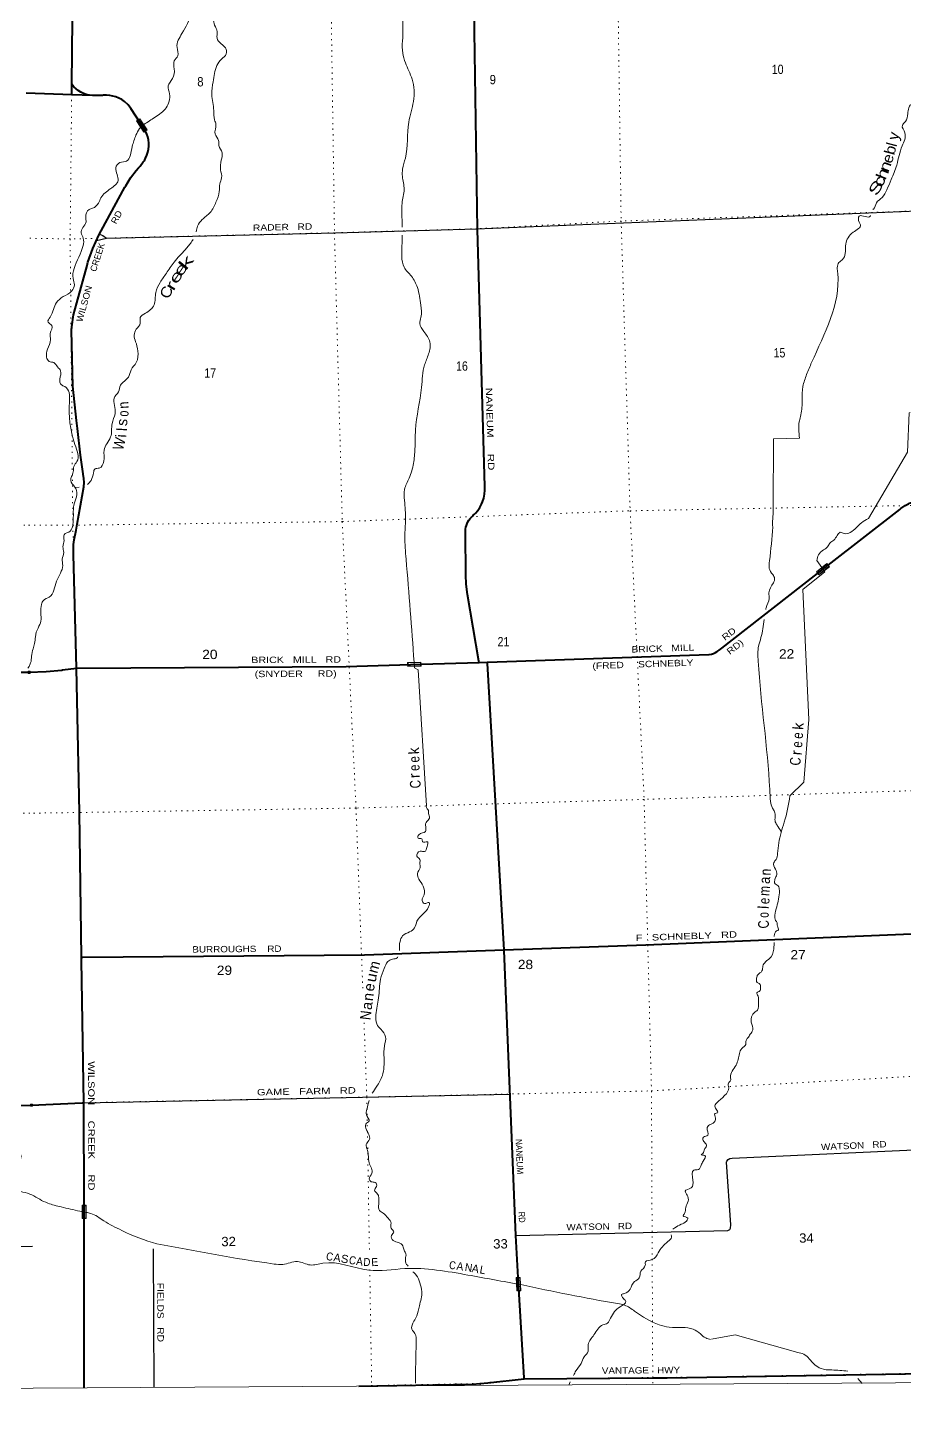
# Model space of a CAD drawing. Header units: feet. Extents: x -8 to 250644, y -192250 to 1368.
# Drawn here: x 125217 to 141658, y -183309 to -157459 of the extents above; entities that cross this region are included whole.
import ezdxf

# ---------------------------------------------------------------- set-up
doc = ezdxf.new("R2010")
doc.units = ezdxf.units.FT
doc.header["$LTSCALE"] = 70
doc.linetypes.add('DOTTED', pattern=[1.5, 0.3, -1.2])
for name, color, linetype, lineweight in [('26', 7, 'Continuous', 40), ('29', 7, 'Continuous', 25), ('39', 7, 'Continuous', 13), ('4', 7, 'Continuous', 13), ('6', 7, 'DOTTED', 25), ('61', 7, 'Continuous', 13), ('62', 7, 'Continuous', 13), ('7', 7, 'DOTTED', 13)]:
    doc.layers.add(name, color=color, linetype=linetype, lineweight=lineweight)
for name, color, linetype in [('27', 7, 'Continuous'), ('30', 7, 'Continuous'), ('41', 7, 'Continuous')]:
    doc.layers.add(name, color=color, linetype=linetype)

msp = doc.modelspace()

# ---------------------------------------------------------------- linework, layer by layer
at = {"layer": '26'}
for p, q in [((126044.14, -158718.78), (125190.04, -158689.15)), ((122387.57, -177725.4), (125291.33, -177661.05)), ((126276.07, -179535.76), (126272.41, -177615.69)), ((126279.22, -182956.68), (126276.07, -179535.76))]:
    msp.add_line(p, q, dxfattribs=at)
for points in [[(126044.14, -158718.78), (126044.4, -158693.92), (126046.24, -158521.63), (126072.26, -156085.24)], [(133682.45, -169360.16), (133678.43, -169336.55), (133465.56, -168087.07), (133439.04, -167894.54), (133432.48, -167721.2), (133428.47, -166930.32), (133430.24, -166875.42), (133430.96, -166864.29), (133435.85, -166827.78), (133444.53, -166791.98), (133456.9, -166757.29), (133472.83, -166724.08), (133492.14, -166692.71), (133514.63, -166663.54), (133520.98, -166656.88), (133540.21, -166636.7), (133560.04, -166617.08), (133574.43, -166602.85), (133595.12, -166582.38), (133614.35, -166563.07), (133658.45, -166511.74), (133697.01, -166456), (133729.52, -166396.53), (133747.85, -166351.45), (133769.67, -166280.7), (133783.99, -166208.06), (133790.63, -166134.32), (133789.53, -166060.3), (133653.92, -161241.4), (133582.25, -156702.05)], [(126376.38, -158729.1), (126370.57, -158727.98), (126316.91, -158714.4), (126264.97, -158695.28), (126215.31, -158670.84), (126168.48, -158641.34), (126124.98, -158607.11), (126085.31, -158568.51), (126066.55, -158545.99), (126046.24, -158521.63)], [(127426.06, -159400.83), (127406.55, -159368.15), (127154.9, -158975.94), (127100.15, -158910.11), (127033.06, -158844.14), (126983.09, -158810.24), (126929.85, -158781.75), (126873.92, -158758.98), (126815.92, -158742.18), (126756.48, -158731.54), (126696.25, -158727.17), (126635.89, -158729.11), (126629.77, -158729.67), (126435.48, -158732.36), (126044.14, -158718.78)], [(126131.34, -169467.67), (126131.22, -169462.19), (126079.76, -167345.82), (126078.6, -167194.93), (126080.41, -167150.78), (126091.15, -167060.76), (126126.8, -166880.51), (126146.17, -166767.6), (126269.65, -166066.62), (126275.1, -165989.05), (126272.42, -165911.34), (126261.63, -165834.34), (126259.96, -165826), (126211.55, -165477.3), (126151.46, -164975.94), (126133.4, -164828.24), (126063.94, -164184.14), (126040.39, -163140.69), (126046.2, -163070.66), (126080.86, -162843.18), (126139.1, -162620.56), (126333.52, -161917.22), (126349.36, -161859.65), (126439.23, -161599.2), (126555.83, -161349.56), (127002.83, -160521.53), (127040.96, -160450.89), (127058.29, -160423), (127148.59, -160277.09), (127253.65, -160141.42), (127298.69, -160091.28), (127329.94, -160054.37), (127387.27, -159975.65), (127401.81, -159955.69), (127413.17, -159935.65), (127430.47, -159905.12), (127453.65, -159851.88), (127471.15, -159796.51), (127482.76, -159739.61), (127488.36, -159681.82), (127487.88, -159623.75), (127481.34, -159566.05), (127468.81, -159509.35), (127450.42, -159454.27), (127426.37, -159401.42), (127426.06, -159400.83)], [(140229.52, -167537.45), (141570.12, -166491.44), (141592.63, -166473.67), (141670.1, -166420.7), (141732.67, -166386.91), (141752.62, -166376.14), (141772.67, -166369.16), (141796.41, -166360.89)], [(133841, -169355.41), (137987.46, -169213.69), (137998.35, -169212.19), (138038.14, -169204), (138076.87, -169191.69), (138114.09, -169175.4), (138149.41, -169155.31), (138182.43, -169131.64), (138233.54, -169094.81), (140229.52, -167537.45)], [(120829.64, -176337.92), (120830.79, -176313.47), (120978.23, -173165.5), (120979.16, -173145.73), (120991.23, -173125.5), (121560.19, -172171.68), (121498.88, -170135.3), (120969.81, -169541.15), (125247.26, -169546.36)], [(125247.26, -169546.36), (125564.53, -169529.51), (125858.65, -169502.93), (125872.46, -169500.92), (126131.34, -169467.67)], [(126131.34, -169467.67), (126143.36, -169466.13), (131192.91, -169434.09), (132594.4, -169392.47), (133682.45, -169360.16)], [(126228.37, -174888.2), (126191.05, -172174.35), (126131.34, -169467.67)], [(133682.45, -169360.16), (133831.23, -169355.74), (133841, -169355.41)], [(134153.92, -174748.52), (133842.45, -169380.34), (133841, -169355.41)], [(134153.92, -174748.52), (136812.1, -174653.13), (142097.31, -174437.86)], [(126228.37, -174888.2), (126251.67, -174888), (131532.72, -174842.59), (134153.92, -174748.52)], [(126274.12, -177614.95), (126229.24, -174951.7), (126228.37, -174888.2)], [(134416.49, -180889.94), (134370.4, -180101.38), (134154.49, -174758.39), (134153.92, -174748.52)], [(125291.33, -177661.05), (126237.7, -177617.69), (126274.12, -177614.95)], [(134527.59, -182791.04), (134526.34, -182769.64), (134416.49, -180889.94)], [(134527.59, -182791.04), (136935.52, -182770.19), (137210.03, -182772.43), (142419.98, -182685.55)], [(131426.57, -182929.41), (133561.35, -182888.53), (133847.43, -182863.33), (134526.58, -182791.05), (134527.59, -182791.04)]]:
    msp.add_lwpolyline(points, dxfattribs=at)
at = {"layer": '29'}
for p, q in [((126274.12, -177614.95), (134267.54, -177452.12)), ((120982.48, -180348.65), (125309.1, -180305.56)), ((127574.01, -180352.54), (127586.43, -182951.25)), ((133707.66, -182917.52), (133705.61, -182875.82))]:
    msp.add_line(p, q, dxfattribs=at)
for points in [[(126508.46, -161450.99), (126695.24, -161406.45), (130991.23, -161305.56), (133631.89, -161233.86), (141901.01, -160894.21), (144239.37, -160922.61), (145981.89, -160826.12)], [(126566.85, -161329.14), (126628.68, -161355.51), (126695.24, -161406.45)], [(134370.44, -180102.07), (138348.69, -180011.4), (138386.27, -179990.84), (138398.01, -179967.34), (138400.39, -179901.21), (138322.46, -178731.44), (138327.54, -178709.73), (138354.95, -178682.3), (138382.35, -178662.71), (138430.33, -178653.05), (142248.87, -178477.67)]]:
    msp.add_lwpolyline(points, dxfattribs=at)
at = {"layer": '39'}
for p, q in [((126187, -166076.89), (126104.57, -166078.27)), ((140015.27, -167448.96), (140106.92, -167580.32)), ((125244.41, -169437.59), (125223.63, -169470.55)), ((132463.81, -169356.12), (132472.22, -169464.74)), ((135393.14, -182848.65), (135362.77, -182908.29)), ((140785.48, -182784.11), (140864.48, -182880.72))]:
    msp.add_line(p, q, dxfattribs=at)
for points in [[(141764.41, -164677.43), (141746.56, -164678.95), (141713.55, -165420.83), (140984.08, -166663.74)], [(139690.13, -165155.97), (139204.01, -165169.71), (139197.8, -166459.1)], [(140106.92, -167580.32), (140164.96, -167663.52), (139753.05, -167993.81), (139865.19, -170430.75), (139774.79, -171608.38), (139512.34, -171864.28)], [(132472.22, -169464.74), (132543.06, -169496.45), (132694.56, -172050.73)], [(138040.09, -182050.73), (138487.37, -181966.74), (139657.87, -182296.49)]]:
    msp.add_lwpolyline(points, dxfattribs=at)
msp.add_arc((128547.74, -176882.53), 3495.85, 243.38583, 254.97661, dxfattribs=at)
for points in [[(134221.23, -156592.3), (135026.79, -156463.31), (135228.17, -156430.05), (135445.38, -156338.31), (135797.4, -156201.57), (136111.56, -156149.61), (136353.79, -156222.89), (136575.99, -156320.43), (136698.83, -156297.65), (136791.06, -156202.52), (136891.01, -156040.89), (136973.27, -155965.96), (137128.08, -155890.65), (137325.3, -155831.23), (137697.58, -155714.53), (137971.31, -155638.61), (138235.18, -155607.05), (138708.45, -155532.12), (139006.62, -155508.44), (139192.14, -155525.61), (139617.98, -155638.22), (139748.91, -155621.44), (139853.01, -155481.95), (139956.64, -155249.81), (140048.46, -155074.13), (140150.67, -154958.81), (140327.56, -154865.27), (140566.93, -154771.4), (140892.97, -154677.09), (141088.2, -154623.72), (141275.71, -154636.86), (141699.14, -154670.94), (141926.91, -154673.8), (142287.61, -154657.85), (143212.49, -154610.82), (143383.83, -154615.98), (143517.08, -154659.6), (144496.69, -155071.46), (144678.66, -155183.3), (144770.03, -155315.75), (144837.42, -155490.62), (144862.25, -155617.37), (144827.57, -155931.72), (144828.91, -156197.55), (144853.76, -156725.06), (144891.63, -157039.04), (144911.84, -157447.76), (144883.63, -157846.66), (144860.8, -158114.63), (144912.16, -158305.69), (145048.95, -158651.38), (145186.02, -159053.46), (145262.66, -159459.87), (145430.69, -160004.78), (145545.48, -160382.81), (145640.96, -160531.35), (145772.19, -160574.98), (146040.95, -160712.56), (146130.11, -160806.76), (146268.61, -161092.03), (146952.96, -162101.52), (147058.34, -162215.77), (147252.41, -162329.57), (147693.13, -162593.14), (147929.79, -162761.1), (148294.17, -163073.4), (148660.46, -163365.55), (148820.26, -163479.52), (149252.77, -163712.93), (150107.41, -164123.42), (150335.75, -164239.05), (150755.87, -164416.14), (151373.68, -164624.43), (151749.23, -164755.42), (151955.02, -164796.66), (152378.45, -164830.74), (152765.5, -164844.86), (153142.5, -164863.07), (153488.97, -164825.04), (153774.85, -164761.14), (153986.19, -164703.67), (154201.84, -164702.56), (154417.72, -164745.76), (154635.48, -164762.77), (154812.73, -164739.71), (154947.69, -164722.91), (155147.43, -164764.17), (155550.94, -164844.67), (155903.89, -164889.18), (156528.89, -164887.49)], [(134240.66, -156665.15), (135038.83, -156537.34), (135249.16, -156502.6), (135473.55, -156407.83), (135817.31, -156274.3), (136106.56, -156226.46), (136327.76, -156293.37), (136566.97, -156398.38), (136736.03, -156367.03), (136850.57, -156248.89), (136949.28, -156089.27), (137015.79, -156028.68), (137155.48, -155960.73), (137347.34, -155902.92), (137718.83, -155786.47), (137985.87, -155712.4), (138245.5, -155681.35), (138717.3, -155606.65), (139006.13, -155583.72), (139179.01, -155599.72), (139612.98, -155714.47), (139789.99, -155691.79), (139918.1, -155520.13), (140024.18, -155282.5), (140110.68, -155117.01), (140197.77, -155018.75), (140358.88, -154933.55), (140591.09, -154842.49), (140913.28, -154749.29), (141095.68, -154699.43), (141270.08, -154711.65), (141695.66, -154745.9), (141928.1, -154748.82), (142291.17, -154732.77), (143213.27, -154685.88), (143370.77, -154690.62), (143490.84, -154729.93), (144462.32, -155138.37), (144625.91, -155238.91), (144703.24, -155351.02), (144765.08, -155511.47), (144786.45, -155620.54), (144752.55, -155927.78), (144753.92, -156199.5), (144778.97, -156731.32), (144816.85, -157045.39), (144836.71, -157446.96), (144808.85, -157840.83), (144784.95, -158121.38), (144840.84, -158329.3), (144978.55, -158677.29), (145113.31, -159072.61), (145189.74, -159477.93), (145358.97, -160026.73), (145476.75, -160414.59), (145592.18, -160594.17), (145743.1, -160644.35), (145995.32, -160773.46), (146067.69, -160849.92), (146203.5, -161129.64), (146894.03, -162148.25), (147010.78, -162274.82), (147214.19, -162394.1), (147652.12, -162656), (147883.59, -162820.28), (148246.37, -163131.21), (148615.27, -163425.44), (148780.52, -163543.3), (149218.71, -163779.77), (150074.23, -164190.69), (150304.2, -164307.14), (150729.29, -164486.33), (151349.35, -164695.37), (151729.42, -164827.94), (151944.61, -164871.06), (152374.07, -164905.63), (152762.32, -164919.79), (153144.8, -164938.27), (153501.28, -164899.14), (153792.88, -164833.96), (153996.4, -164778.62), (154194.6, -164777.6), (154407.4, -164820.18), (154637.42, -164838.15), (154822.2, -164814.11), (154944.66, -164798.87), (155132.51, -164837.67), (155538.9, -164918.75), (155899.37, -164964.2), (156528.48, -164960.98)], [(128394.92, -156829.23), (128294.66, -157196.77), (128111.73, -157568.97), (128018.78, -157829.65), (128034.03, -157986.73), (127968.13, -158081.94), (127967.19, -158231.08), (127934.21, -158414.73), (127854.5, -158552.37), (127877.76, -158701.33), (127815.09, -158963.79), (127606.52, -159138.68), (127396.93, -159276.37)], [(128394.92, -156829.23), (128468.11, -156907.27), (128597.78, -156984.89), (128683.89, -157175.7), (128723.93, -157413.2), (128773.23, -157535.77), (128770.06, -157656.71), (128849.51, -157762.92), (128926.72, -157838.92), (128939.65, -157953.7), (128855.6, -158049.05), (128765.68, -158170.65), (128697.26, -158475.48), (128668.69, -158711.48), (128689.98, -158866.5), (128707.16, -159011.48), (128722.57, -159190.72), (128749.4, -159275.16), (128732.53, -159454.65), (128797.94, -159573.07), (128802.69, -159671.78), (128864.18, -159806.34), (128849.02, -159943.5), (128836.22, -160126.99), (128855.46, -160277.99), (128819.96, -160391.12), (128810.9, -160534.27), (128749.76, -160730.22), (128640.21, -160926.53), (128491.87, -161058.65), (128405.99, -161180.21), (128375.05, -161286.65)], [(132238.6, -156894.13), (132269.48, -156965.26), (132342.32, -156994.94), (132416.08, -157151.58), (132301.56, -157218.95), (132254.88, -157461.14), (132250.24, -157938.8), (132299.95, -158117.79), (132427.25, -158427.19), (132452.43, -158842.16), (132362.43, -159233.81), (132300.69, -159907.39), (132247.69, -160111.33), (132244.64, -160248.4), (132276.66, -160494.02), (132238.17, -160752.28), (132235.48, -160939.72), (132238.39, -161202.52)], [(141771.34, -158898.45), (141741.83, -158963.55), (141720.42, -159072.53), (141675.09, -159222.01), (141619.1, -159290.95), (141666.53, -159433.68), (141613.81, -159677.93), (141513.48, -160035.4), (141410.53, -160308.24), (141327.18, -160500.33), (141239.45, -160646.09), (141133.23, -160743.63), (141079.6, -160860.92), (141068.03, -160870.48)], [(127396.93, -159276.37), (127316.51, -159353.92), (127249.82, -159473.9), (127180.73, -159686.03), (127137.62, -159863.7), (127073.76, -159960.92), (126948.87, -159988.06), (126870.93, -160091.43), (126896, -160212.16), (126912.98, -160328.92), (126776.86, -160477.06), (126592.5, -160651.77), (126544.81, -160752.9), (126436.54, -160846.42), (126370.12, -160869.09), (126306.61, -161014.67), (126313.3, -161103.29), (126253.53, -161208.54), (126221.97, -161309.54), (126261.01, -161408), (126257.96, -161545.06), (126089.57, -161975.6), (126068.71, -162161.16), (126093.8, -162283.91), (126044.17, -162397.14), (125883.54, -162503.15), (125759.25, -162614.93), (125640.15, -162885.88), (125600.47, -162978.88), (125671.54, -163042.84), (125642.36, -163194.21), (125645.21, -163309.06), (125592.01, -163486.81), (125572.91, -163636.08), (125621.9, -163716.33), (125708.82, -163739.86), (125780.03, -163821.95), (125837.05, -163896.08), (125821.99, -164047.35), (125851.02, -164155.95), (125913.79, -164187.73), (125995.31, -164301.98), (126002.42, -164473.27), (126104.92, -165274.33), (126141.8, -165596.73), (126083.93, -165685.84), (126072.55, -165786.69), (126040.92, -165877.62), (126025.3, -165950.29), (126098.78, -166068.64), (126142.19, -166213.41), (126094.9, -166370.96), (126073.87, -166532.35)], [(141024.13, -160981.39), (141020, -160990.35), (140812.21, -160991.92), (140809, -161106.82), (140833.56, -161155), (140697.39, -161297.1), (140559.75, -161515.79), (140546.9, -161693.24), (140499.3, -161806.45), (140431.11, -161863.4), (140399.53, -161960.37), (140406.33, -162065.11), (139918, -163737.48), (139824.79, -163961.88), (139755.81, -164188.12), (139739.43, -164436.13), (139717.25, -164718.44), (139687.81, -164833.53), (139690.13, -165155.97)], [(128319.17, -161434.84), (128299.09, -161465.18), (128175.13, -161621.29), (127964.96, -161854.64), (127819.2, -162065.33), (127701.41, -162237.52), (127622.06, -162425.55), (127587.41, -162657.57), (127427.15, -162815.97), (127328.87, -162897.33), (127329.61, -163000.1), (127255.78, -163113.52), (127216.23, -163224.66), (127243.33, -163347.39), (127284.94, -163522.41), (127254.21, -163738.28), (127158.36, -163876.04), (127108.9, -164011.44), (126958.69, -164165.74), (126921.23, -164286.94), (126839.36, -164404.45), (126848.41, -164541.42), (126857.61, -164698.54), (126802.44, -164882.35), (126773.99, -165134.48), (126702.26, -165259.97), (126652.71, -165383.28), (126646.11, -165588.89), (126560.28, -165716.51), (126481.72, -165733.22), (126451.96, -165803.98), (126406.59, -165947.41), (126339.56, -166023.71)], [(132240.27, -161350.81), (132240.98, -161425.37), (132233.21, -161747.88), (132277.05, -161953.11), (132413.42, -162119.35), (132525.91, -162332.13), (132590.82, -162662.15), (132592.47, -162891.89), (132571.12, -163008.94), (132644.8, -163155.5), (132761.22, -163354.14), (132736.59, -163576.01), (132661.41, -163782.14), (132603.91, -164203.77), (132490.63, -165004.71), (132481.04, -165355.44), (132452.75, -165629.74), (132370, -165906.46), (132284.76, -166116.7), (132284.23, -166324.28), (132302.96, -166684.88), (132291.1, -166999.36), (132314.32, -167424.42), (132463.81, -169356.12)], [(139197.8, -166459.1), (139195.9, -166563.5), (139188.31, -166671.7), (139187.73, -166824.35)], [(126073.87, -166532.35), (126063.62, -166790.39), (126017.98, -166897.54), (125901.47, -166966.94), (125900.22, -167073.76), (125880.88, -167190.8), (125893.75, -167297.51), (125868.43, -167422.65), (125875.33, -167541.5), (125758.42, -167836.62), (125623.38, -168135.91), (125512.86, -168197.2), (125477.08, -168272.04), (125464.1, -168431.35), (125467.23, -168586.5), (125413.69, -168715.89), (125362.41, -168879.51), (125349.2, -169006.58), (125348.48, -169008.94)], [(140984.08, -166663.74), (140851.5, -166743.34), (140642.96, -166922.26), (140532.16, -166945.26), (140453.31, -166921.67), (140399.25, -166978.51), (140331.28, -167065.68), (140259.07, -167124.67), (140217.19, -167191.49), (140142.95, -167248.48), (140044.79, -167345.96), (140015.27, -167448.96)], [(139187.73, -166824.35), (139127.63, -167457.67), (139124.6, -167596.75), (139187.99, -167715.18), (139224.84, -167789.47), (139201.18, -167866.23), (139117.82, -168058.31), (139122.63, -168165.09), (139063.32, -168334.82), (139057.25, -168370.73)], [(139025.6, -168557.95), (138968.49, -168895.79), (138923.22, -169053.33), (138915.16, -169335.53), (139132.19, -171744.22), (139149.95, -171969.8), (139185.13, -172092.47), (139221.92, -172158.7), (139232.7, -172255.35), (139237.41, -172350.03), (139274.2, -172416.26), (139345.88, -172529.61)], [(125349.2, -169006.58), (125319.67, -169104.91), (125291.2, -169245.38), (125274.11, -169370.66), (125244.41, -169437.59)], [(139512.34, -171864.28), (139404.9, -172354.82), (139343.77, -172550.76), (139280, -172942.22), (139252.55, -173053.27), (139210.61, -173112.03), (139237.71, -173234.76), (139264.68, -173337.33), (139248.84, -173379.78), (139225.1, -173444.44), (139223.43, -173492.82), (139288.39, -173548.76), (139313.25, -173639.27), (139262.98, -173943.96), (139229.82, -174101.4), (139242.6, -174196.03), (139269.16, -174242.18), (139275.63, -174300.57), (139296.33, -174372.97), (139262.18, -174393.38), (139216.46, -174488.44), (139214.61, -174500.76)], [(132692.52, -172048.73), (132707.04, -172103.04), (132733.51, -172137.1), (132733.9, -172191.51), (132752.68, -172278.03), (132688.73, -172363.15), (132685.48, -172472), (132677.83, -172530.51), (132551.15, -172589.91), (132537.49, -172654.5), (132608.19, -172666.06), (132624.76, -172726.39), (132713.5, -172721.69), (132708.11, -172814.44), (132662.38, -172907.49), (132577.59, -172900.06), (132515.71, -172993.24), (132572.65, -173055.28), (132573.11, -173119.77), (132575.77, -173208.42), (132528.15, -173319.62), (132555.11, -173422.2), (132632.73, -173554.63), (132654.06, -173715.69), (132614.46, -173820.79), (132657.25, -173878.91), (132745.88, -173860.1), (132734.37, -173942.82), (132632.42, -174074.58), (132518.42, -174212.48), (132470.9, -174337.79), (132380.64, -174411.02), (132248.02, -174486.59), (132200.35, -174589.73), (132191.34, -174762.17)], [(139214.39, -174613.65), (139211.81, -174683.97), (139156.72, -174879.87), (139054.52, -174975.36), (139004.63, -175052.32), (138987.14, -175145.15), (138906.95, -175216.29), (138887.23, -175278.92), (138895.88, -175359.46), (138942.46, -175385.31), (138957.14, -175461.78), (138947.47, -175520.3), (138891.21, -175552.97), (138913.85, -175615.27), (138920.73, -175730.09), (138903.64, -175879.36), (138845.44, -175922.12), (138786.21, -176101.93), (138813.51, -176250.86), (138767.67, -176329.8), (138719.76, -176400.7), (138689.85, -176449.29), (138682.3, -176521.9), (138608.22, -176601.05), (138564.5, -176694.09), (138541.08, -176803.09), (138501.5, -176910.2), (138396.23, -177140.74), (138396.64, -177199.18), (138356.63, -177245.84), (138363.33, -177336.48), (138291.71, -177476.07), (138147.41, -177610.17), (138105.45, -177666.92), (138126.12, -177735.28), (138152.83, -177803.6), (138106.54, -177818.06), (138115.21, -177902.64), (138073.51, -177995.66), (138021.23, -178020.23), (137961.15, -178081.15), (137972.28, -178226.17), (137891.81, -178259.02), (137875.96, -178299.44), (137908.62, -178351.6), (137945.49, -178429.91), (137907.57, -178486.63), (137875.86, -178565.47), (137847.79, -178589.86), (137914.48, -178605.48), (137886.97, -178708.47), (137847.16, -178783.34), (137795.3, -178866.36), (137706.62, -178879.12), (137691.84, -179068.67), (137656.56, -179212.02), (137548.05, -179273.3), (137586.92, -179347.57), (137601.85, -179460.32), (137558.32, -179579.55), (137532.91, -179692.6), (137511.03, -179737.1), (137596.05, -179776.77), (137570.23, -179833.39), (137471.81, -179894.59), (137353.25, -179959.98), (137314, -179986.78)], [(132162.14, -174881.41), (132148.09, -174898.47), (132057.48, -174923.34), (131971.07, -174970.34), (131905.42, -175099.82), (131834.21, -175297.85), (131815.3, -175473.33), (131794.38, -175650.83), (131748.22, -175965.57), (131763.59, -176138.77), (131842.99, -176238.94), (131928.72, -176377.35), (131907.77, -176550.83), (131901.31, -176774.58), (131869.38, -177105.33), (131763.91, -177307.66), (131678.53, -177437.15)], [(131619.39, -177573.51), (131577.36, -177738.32), (131570.06, -177845.19), (131619.28, -177957.68), (131559.18, -178016.58), (131570.02, -178121.29), (131613.02, -178209.64), (131629.81, -178300.2), (131565.94, -178395.4), (131590.94, -178506.06), (131620.86, -178739.61), (131672.73, -178938.73), (131623.06, -179045.92), (131657.72, -179096.04), (131736.5, -179109.56), (131759.24, -179185.97), (131723.45, -179258.79), (131766.19, -179310.86), (131799.94, -179516.17), (131814.91, -179632.95), (131885.89, -179684.81), (131977.35, -179778.84), (132032.52, -179875.16), (132031.16, -179967.87), (132086.14, -180038), (132040.2, -180102.83), (132071.14, -180197.32), (132174.32, -180236.85), (132251.44, -180300.76), (132278.25, -180381.17), (132311.02, -180449.44), (132301.55, -180536.17), (132324.53, -180644.82), (132352.79, -180679.16)], [(122244.02, -177687.82), (122323.7, -177832.76), (122509.66, -177888.01), (123189.64, -177925.75), (123523.12, -178020.36), (123814.84, -178196), (124364.77, -178377.95), (124792.98, -178463.84), (125000.98, -178498.75), (125094.63, -178617.21), (125035.26, -178773.05), (124951.74, -178935.11), (124928.9, -179120.98), (124982.2, -179239.72), (125127.78, -179289.19), (125298.11, -179341.06)], [(125298.11, -179341.06), (125594.9, -179497.48), (125845.46, -179569.61), (126199.36, -179648.21), (126316.74, -179672.41)], [(126316.74, -179672.41), (126400.37, -179689.91), (126647.51, -179831.13), (126981.67, -180007.97)], [(137287.04, -180094.73), (137289.97, -180137.8), (137223.96, -180216.9), (137039.87, -180427.88), (136929.82, -180555.67), (136801.01, -180598.97), (136799.44, -180661.45), (136715.52, -180774.94), (136686.13, -180896.09), (136599.91, -180969.29), (136516.19, -181110.99)], [(127641.57, -180258.89), (129840.96, -180639.37), (130000.4, -180648.25), (130276.41, -180593.77), (130516.94, -180656.44), (130754.77, -180624.42), (131613.13, -180752.97), (132290.81, -180725.69), (133473.92, -180845.75), (134464.35, -181025.43)], [(132441.02, -180782.48), (132505.55, -180849.02), (132573.17, -180993.61), (132608.62, -181154.57), (132564.16, -181424.96), (132513.04, -181610.75), (132461.28, -181707.88), (132424.07, -181863.34), (132481.13, -181943.52), (132504.47, -182102.56), (132490.99, -182871.07)], [(134464.35, -181025.43), (136280.06, -181380.81), (136409.39, -181410.06), (136597.82, -181521.5), (137057.63, -181778.01), (137247.61, -181824.94), (137493.78, -181829.13), (137697.78, -181861.85), (137831.55, -181947.5), (137932.98, -182025.34), (138023.97, -182052.86)], [(136516.19, -181110.99), (136409.85, -181192.41), (136355.51, -181210.95), (136390.34, -181285.26), (136435.14, -181343.36), (136328.91, -181440.9), (136222.63, -181530.38), (136148.88, -181655.88), (136091.03, -181747.01), (136004.51, -181779.9), (135836.4, -181968.6), (135730.74, -182144.73), (135725.61, -182273.75), (135653.74, -182379.08), (135594.1, -182502.47), (135498.26, -182642.25), (135455.32, -182726.57)], [(139657.87, -182296.49), (139769.05, -182327.89), (139874.6, -182415.77), (139976.26, -182525.85), (140093.8, -182599.53), (140295.17, -182625.27), (140599.03, -182645.99)]]:
    msp.add_spline(points, degree=3, dxfattribs=at)
at = {"layer": '4'}
msp.add_lwpolyline([(0, -0.01), (31078.95, 21.37), (62157.81, 85.49), (93236.57, 192.37), (124315.15, 341.99), (155393.5, 534.37), (186473.05, 772.71), (217549.25, 1047.36), (248626.55, 1367.98), (250643.68, -181929.51), (219314.24, -182252.73), (187984.4, -182532.85), (156654.22, -182769.89), (125323.73, -182963.82), (93993, -183114.66), (62662.1, -183222.4), (31331.08, -183287.03), (0, -183308.59)], close=True, dxfattribs=at)
msp.add_lwpolyline([(0, -0.01), (31078.95, 21.37), (62157.81, 85.49), (93236.57, 192.37), (124315.15, 341.99), (155393.5, 534.37), (186473.05, 772.71), (217549.25, 1047.36), (248626.55, 1367.98), (250643.68, -181929.51), (219314.24, -182252.73), (187984.4, -182532.85), (156654.22, -182769.89), (125323.73, -182963.82), (93993, -183114.66), (62662.1, -183222.4), (31331.08, -183287.03), (0, -183308.59)], close=True, dxfattribs=at)
at = {"layer": '6'}
msp.add_line((133571.74, -182887.41), (131426.57, -182929.41), dxfattribs=at)
for points in [[(133571.74, -182887.41), (134527.51, -182789.64), (138521.26, -182752.46)], [(147640.99, -182564.77), (142423.47, -182685.49), (138521.26, -182752.46)]]:
    msp.add_lwpolyline(points, dxfattribs=at)
at = {"layer": '61'}
for p, q in [((127323.84, -159167.1), (127459.11, -159377.34)), ((127459.11, -159377.34), (127396.04, -159417.92)), ((140007.31, -167662.09), (140203.79, -167507.5)), ((140203.79, -167507.5), (140250.16, -167566.45)), ((132342.14, -169362.12), (132592.02, -169354.43)), ((132592.02, -169354.43), (132594.33, -169429.4)), ((126315.08, -179537.7), (126315.08, -179787.7)), ((126315.08, -179787.7), (126240.08, -179787.7)), ((134451.44, -180889.38), (134468.46, -181138.8)), ((134468.46, -181138.8), (134393.63, -181143.9))]:
    msp.add_line(p, q, dxfattribs=at)
for points in [[(127396.04, -159417.92), (127260.77, -159207.68), (127323.84, -159167.1)], [(140250.16, -167566.45), (140053.68, -167721.03), (140007.31, -167662.09)], [(132594.33, -169429.4), (132344.45, -169437.09), (132342.14, -169362.12)], [(126240.08, -179787.7), (126240.08, -179537.7), (126315.08, -179537.7)], [(134393.63, -181143.9), (134376.61, -180894.48), (134451.44, -180889.38)]]:
    msp.add_lwpolyline(points, dxfattribs=at)
for points in [[(127271.82, -159210.07), (127321.44, -159178.15), (127448.05, -159374.94), (127398.43, -159406.86)], [(140018.53, -167663.43), (140202.44, -167518.73), (140238.93, -167565.1), (140055.01, -167709.8)], [(132352.19, -169428.84), (132350.38, -169369.86), (132584.27, -169362.67), (132586.08, -169421.65)], [(126248.08, -179779.7), (126248.08, -179545.7), (126307.08, -179545.7), (126307.08, -179779.7)], [(134401.06, -181135.37), (134385.13, -180901.92), (134443.99, -180897.9), (134459.92, -181131.35)]]:
    msp.add_lwpolyline(points, close=True, dxfattribs=at)
at = {"layer": '62'}
for points in [[(125227.26, -169526.36), (125267.26, -169526.36), (125267.26, -169566.36), (125227.26, -169566.36)], [(125271.33, -177641.05), (125311.33, -177641.05), (125311.33, -177681.05), (125271.33, -177681.05)]]:
    msp.add_lwpolyline(points, close=True, dxfattribs=at)
at = {"layer": '7'}
for p, q in [((125261.98, -172186.97), (123714.83, -172211.35)), ((122388.51, -177725.38), (125291.33, -177661.05)), ((131632.47, -180742.22), (131669.41, -182922.94))]:
    msp.add_line(p, q, dxfattribs=at)
for points in [[(126072.26, -156085.24), (126014.98, -161421.95), (126065.62, -166788.36), (126191.05, -172174.35)], [(136278.94, -156286.27), (136346.16, -161086.06), (136514.29, -166518.09), (136777.09, -171929.25), (136915.19, -177393.75), (136939.03, -182898.14)], [(130907.03, -156939.31), (130971.12, -161305.97), (131116.93, -166720.03), (131375.4, -172090.91), (131502.87, -175505.1)], [(146099.89, -160936.58), (145988.73, -160940.78), (141898.94, -160895.05), (136346.16, -161086.06), (133645.78, -161231.38), (130971.12, -161305.97), (126799.13, -161403.6)], [(126531.05, -161409.87), (126014.98, -161421.95), (125204.39, -161407.53)], [(125235.23, -166787.86), (126065.62, -166788.36), (131116.93, -166720.03), (136514.29, -166518.09), (141799.4, -166417.77), (147260.09, -166326.2), (152850.35, -166016), (156537.16, -165937.71)], [(109956.01, -167228.65), (110249.47, -167226.75), (115555.31, -167139.96), (120946.43, -166854.76), (125235.23, -166787.86)], [(156575.81, -171370.75), (152887.36, -171451.03), (150128.55, -171606.86), (147389.77, -171742.39), (144702.02, -171680.04), (142001.17, -171758.85), (136777.09, -171929.25), (131375.4, -172090.91), (126191.05, -172174.35), (125261.98, -172186.97)], [(126191.05, -172174.35), (126272.49, -177615.1), (126274.91, -179536.36), (126279.22, -182961.96)], [(131525.7, -176116.61), (131577.74, -177510.59), (131627.35, -180439.71)], [(131577.74, -177510.59), (136915.19, -177393.75), (142192.85, -177100.01), (144898.15, -177077.59), (147525.42, -177146.45), (151913.36, -176956.18)], [(125291.33, -177661.05), (126272.49, -177615.1), (131577.74, -177510.59)]]:
    msp.add_lwpolyline(points, dxfattribs=at)

# ---------------------------------------------------------------- texts
at = {"layer": '27'}
for s, rotation, width, p in [('RD', 61.638, 1.1, (126877.47, -161154.15)), ('WILSON ', 74.548, 1.1, (126243.34, -162987.08)), ('NANEUM     RD', 271.612, 1.35, (133807.5, -164210.51)), ('RD', 37.963, 1.2, (138294.13, -168958.75)), ('BRICK   MILL', 1.957, 1.2, (136541.56, -169176.87)), ('RD)', 37.963, 1.2, (138383.72, -169222.68)), ('BRICK   MILL   RD', 0.364, 1.25, (129411.78, -169374.59)), ('(FRED     SCHNEBLY', 1.957, 1.2, (135809.93, -169485.62)), ('(SNYDER     RD)', 0.364, 1.25, (129475.14, -169637.21)), ('F   SCHNEBLY   RD', 2.055, 1.3, (136621.73, -174586.65)), ('BURROUGHS    RD', 0.493, 1.15, (128307.31, -174800.32)), ('WILSON     CREEK     RD', 270.072, 1.3, (126351.91, -176838.25)), ('NANEUM', 272.314, 0.95, (134367.56, -178297.47)), ('RD', 272.314, 0.85, (134422.69, -179661.71)), ('VANTAGE   HWY', 0.533, 1.15, (135985.6, -182698.37))]:
    msp.add_text(s, height=120, rotation=rotation, dxfattribs=dict(at, width=width)).set_placement(p)
msp.add_text('CREEK', height=120, rotation=72.138, dxfattribs=at).set_placement((126499.3, -162045.53))
at = {"layer": '30'}
for s, rotation, width, p in [('RADER   RD', 1.345, 1.2, (129443.46, -161271.89)), ('GAME   FARM   RD', 1.167, 1.3, (129519.13, -177478.83)), ('WATSON   RD', 2.63, 1.15, (140096.91, -178506.43)), ('WATSON   RD', 1.306, 1.15, (135322.13, -180010.36)), ('FIELDS   RD', 270.274, 1.2, (127647.05, -180989.18))]:
    msp.add_text(s, height=120, rotation=rotation, dxfattribs=dict(at, width=width)).set_placement(p)
at = {"layer": '41'}
for s, height, rotation, width, p in [('y', 200, 76.905, 1.1, (141531.9, -159585.59)), ('b', 200, 74.553, 1.15, (141465.85, -159862.91)), ('n', 200, 69.81, 1.3, (141354.86, -160185.32)), ('e', 200, 73.134, 1.1, (141419.16, -160020.1)), ('h', 200, 68.189, 1.35, (141300.21, -160330.2)), ('c', 200, 66.417, 1.45, (141238.99, -160466.96)), ('S', 200, 59.005, 1.55, (141134.86, -160632.92)), ('k', 200, 51.064, 2, (128179.34, -162028.83)), ('e', 200, 55.519, 1.65, (128008.1, -162285.55)), ('e', 200, 55.336, 1.65, (128095.55, -162147.9)), ('C', 200, 67.983, 1.15, (127869.83, -162560.46)), ('r', 200, 59.816, 1.65, (127952.1, -162410.53)), ('o', 200, 88.08, 0.75, (127107.36, -164754.38)), ('n', 200, 93.599, 0.9, (127115.01, -164597.83)), ('W', 200, 75.561, 0.9, (127002.47, -165398.42)), ('e', 200, 85.61, 0.8, (139739.05, -170964.13)), ('e', 200, 85.61, 0.8, (139750.33, -170796.98)), ('k', 200, 93.394, 0.95, (132560.9, -171077.4)), ('e', 200, 93.394, 0.8, (132567.88, -171231.44)), ('e', 200, 93.394, 0.8, (132568.79, -171389.54)), ('C', 200, 85.61, 0.8, (139705.5, -171299.58)), ('C', 200, 93.394, 0.8, (132591.08, -171715.05)), ('a', 200, 86.233, 0.9, (139132.22, -173516.8)), ('n', 200, 88.233, 0.85, (139150.3, -173356.19)), ('m', 200, 86.404, 0.85, (139124.5, -173744.19)), ('e', 200, 86.878, 0.8, (139123.7, -173895.32)), ('C', 200, 93.74, 0.8, (139121.04, -174342.28)), ('o', 200, 89.581, 0.7, (139113.3, -174147.57)), ('u', 200, 79.122, 1.1, (131741.52, -175367.44)), ('N', 200, 83.533, 0.9, (131646.22, -176072.49)), ('C', 150, 351.009, 0.9, (130805.83, -180561.72)), ('S', 150, 350.628, 1.05, (131082.78, -180605.54)), ('C', 150, 349.412, 0.9, (131232.7, -180630.6)), ('A', 150, 353.256, 0.95, (131370.51, -180656.36)), ('D', 150, 356.408, 0.9, (131509.68, -180672.49)), ('C', 150, 352.53, 0.85, (133113.84, -180727.88)), ('A', 150, 352.53, 0.95, (133252.85, -180746.11)), ('N', 150, 351.644, 0.95, (133408.1, -180768.39))]:
    msp.add_text(s, height=height, rotation=rotation, dxfattribs=dict(at, width=width)).set_placement(p)
for s, height, rotation, p in [('l', 200, 75.165, (141508.28, -159704.72)), ('s', 200, 84.589, (127080.32, -164934.35)), ('i', 200, 86.672, (127066.73, -165148.85)), ('l', 200, 86.714, (127081.4, -165028.53)), ('k', 200, 85.61, (139761.6, -170629.83)), ('r', 200, 85.61, (139727.54, -171106)), ('r', 200, 93.394, (132567.83, -171524.4)), ('l', 200, 86.878, (139111.38, -173986.64)), ('m', 200, 74.452, (131772.86, -175202.88)), ('e', 200, 78.598, (131703.88, -175539.97)), ('a', 200, 82.303, (131667.45, -175883.31)), ('n', 200, 83.468, (131691.65, -175715.85)), ('A', 150, 351.009, (130944.3, -180583.63)), ('E', 150, 2.825, (131663.5, -180680.46)), ('A', 150, 349.682, (133535.74, -180788.61)), ('L', 150, 349.682, (133683.82, -180811.69))]:
    msp.add_text(s, height=height, rotation=rotation, dxfattribs=at).set_placement(p)
at = {"layer": '7'}
for s, width, p in [('10', 0.85, (139171.03, -158329.97)), ('8', 0.9, (128399.29, -158562.37)), ('9', 0.9, (133881.55, -158522.63)), ('15', 0.85, (139205.16, -163644.11)), ('17', 0.85, (128531.31, -164022.88)), ('16', 0.85, (133251.38, -163893.18)), ('21', 0.85, (134030.12, -169059.2)), ('20', 1.1, (128492.54, -169299.27)), ('22', 1.1, (139306.66, -169288.95)), ('28', 1.1, (134409.79, -175111.33)), ('27', 1.1, (139521.28, -174928.3)), ('29', 1.1, (128766.54, -175220.47)), ('32', 1.05, (128850.27, -180305.4)), ('33', 1.05, (133948.05, -180348.75)), ('34', 1.05, (139685.01, -180239.59))]:
    msp.add_text(s, height=175, rotation=0.432, dxfattribs=dict(at, width=width)).set_placement(p)

doc.saveas('drawing.dxf')
